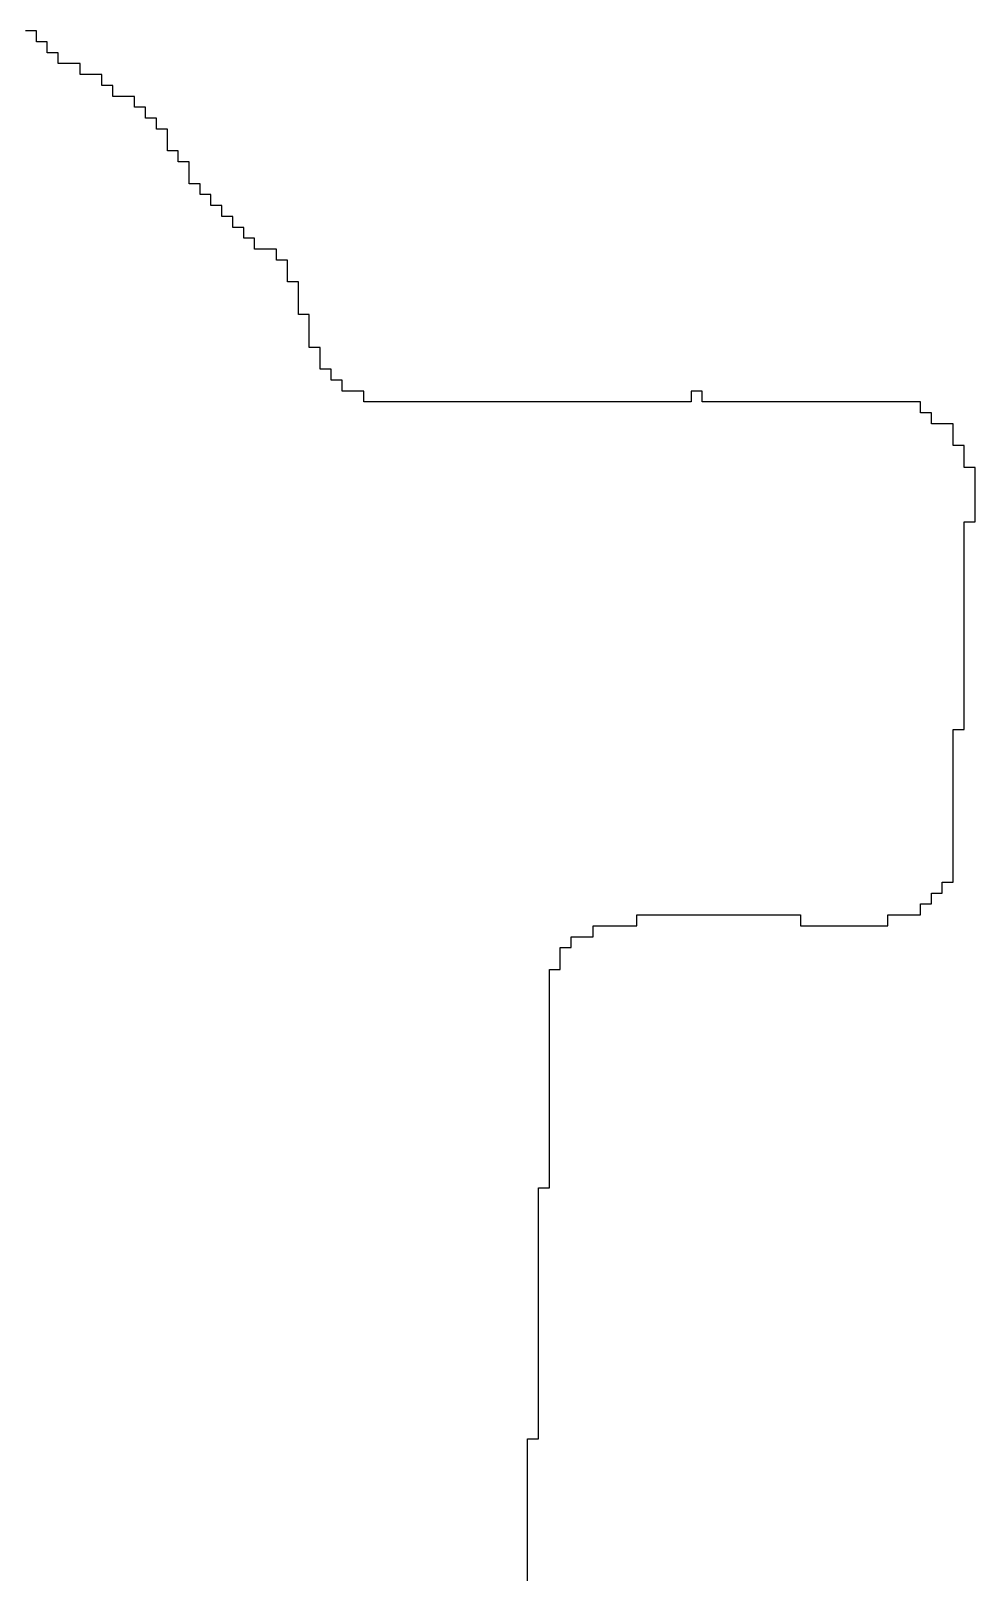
# Model space of a CAD drawing. Header units: millimetres. Extents: x 9.6 to 105, y 7.6 to 66.9.
# Drawn here: x 89.2042 to 89.3225, y 23.8905 to 24.0841 of the extents above; entities that cross this region are included whole.
import ezdxf

# ---------------------------------------------------------------- set-up
doc = ezdxf.new("R2010")
doc.units = ezdxf.units.MM
doc.layers.add('BottomOverlay', color=54, linetype='Continuous')

msp = doc.modelspace()

# ---------------------------------------------------------------- linework, layer by layer
at = {"layer": 'BottomOverlay'}
for p, q in [((89.20493, 24.08405), (89.20356, 24.08405)), ((89.20493, 24.08268), (89.20493, 24.08405)), ((89.2063, 24.08268), (89.20493, 24.08268)), ((89.2063, 24.08132), (89.2063, 24.08268)), ((89.20767, 24.08132), (89.2063, 24.08132)), ((89.20767, 24.07995), (89.20767, 24.08132)), ((89.2104, 24.07995), (89.20767, 24.07995)), ((89.2104, 24.07858), (89.2104, 24.07995)), ((89.21313, 24.07858), (89.2104, 24.07858)), ((89.21313, 24.07722), (89.21313, 24.07858)), ((89.2145, 24.07722), (89.21313, 24.07722)), ((89.2145, 24.07585), (89.2145, 24.07722)), ((89.21723, 24.07585), (89.2145, 24.07585)), ((89.21723, 24.07448), (89.21723, 24.07585)), ((89.2186, 24.07448), (89.21723, 24.07448)), ((89.2186, 24.07311), (89.2186, 24.07448)), ((89.21997, 24.07311), (89.2186, 24.07311)), ((89.21997, 24.07175), (89.21997, 24.07311)), ((89.22134, 24.07175), (89.21997, 24.07175)), ((89.22134, 24.07038), (89.22134, 24.07175)), ((89.22134, 24.06901), (89.22134, 24.07038)), ((89.2227, 24.06901), (89.22134, 24.06901)), ((89.2227, 24.06765), (89.2227, 24.06901)), ((89.22407, 24.06765), (89.2227, 24.06765)), ((89.22407, 24.06628), (89.22407, 24.06765)), ((89.22407, 24.06491), (89.22407, 24.06628)), ((89.22544, 24.06491), (89.22407, 24.06491)), ((89.22544, 24.06355), (89.22544, 24.06491)), ((89.2268, 24.06355), (89.22544, 24.06355)), ((89.2268, 24.06218), (89.2268, 24.06355)), ((89.22817, 24.06218), (89.2268, 24.06218)), ((89.22817, 24.06081), (89.22817, 24.06218)), ((89.22954, 24.06081), (89.22817, 24.06081)), ((89.22954, 24.05944), (89.22954, 24.06081)), ((89.2309, 24.05944), (89.22954, 24.05944)), ((89.2309, 24.05808), (89.2309, 24.05944)), ((89.23227, 24.05808), (89.2309, 24.05808)), ((89.23227, 24.05671), (89.23227, 24.05808)), ((89.23501, 24.05671), (89.23227, 24.05671)), ((89.23501, 24.05534), (89.23501, 24.05671)), ((89.23637, 24.05534), (89.23501, 24.05534)), ((89.23637, 24.05398), (89.23637, 24.05534)), ((89.23637, 24.05261), (89.23637, 24.05398)), ((89.23774, 24.05261), (89.23637, 24.05261)), ((89.23774, 24.05124), (89.23774, 24.05261)), ((89.23774, 24.04988), (89.23774, 24.05124)), ((89.23774, 24.04851), (89.23774, 24.04988)), ((89.23911, 24.04851), (89.23774, 24.04851)), ((89.23911, 24.04714), (89.23911, 24.04851)), ((89.23911, 24.04577), (89.23911, 24.04714)), ((89.23911, 24.04441), (89.23911, 24.04577)), ((89.24047, 24.04441), (89.23911, 24.04441)), ((89.24047, 24.04304), (89.24047, 24.04441)), ((89.24047, 24.04167), (89.24047, 24.04304)), ((89.24184, 24.04167), (89.24047, 24.04167)), ((89.24184, 24.0403), (89.24184, 24.04167)), ((89.24321, 24.0403), (89.24184, 24.0403)), ((89.24321, 24.03894), (89.24321, 24.0403)), ((89.24594, 24.03894), (89.24321, 24.03894)), ((89.24594, 24.03757), (89.24594, 24.03894)), ((89.28832, 24.03894), (89.28695, 24.03894)), ((89.28695, 24.03894), (89.28695, 24.03757)), ((89.28832, 24.03757), (89.28832, 24.03894)), ((89.28695, 24.03757), (89.24594, 24.03757)), ((89.31566, 24.03757), (89.28832, 24.03757)), ((89.31566, 24.03621), (89.31566, 24.03757)), ((89.31703, 24.03621), (89.31566, 24.03621)), ((89.31703, 24.03484), (89.31703, 24.03621)), ((89.31976, 24.03484), (89.31703, 24.03484)), ((89.31976, 24.03347), (89.31976, 24.03484)), ((89.31976, 24.0321), (89.31976, 24.03347)), ((89.32113, 24.0321), (89.31976, 24.0321)), ((89.32113, 24.03074), (89.32113, 24.0321)), ((89.32113, 24.02937), (89.32113, 24.03074)), ((89.32249, 24.02937), (89.32113, 24.02937)), ((89.32249, 24.028), (89.32249, 24.02937)), ((89.32249, 24.02663), (89.32249, 24.028)), ((89.32249, 24.02527), (89.32249, 24.02663)), ((89.32249, 24.0239), (89.32249, 24.02527)), ((89.32249, 24.02254), (89.32249, 24.0239)), ((89.32113, 24.02117), (89.32113, 24.02254)), ((89.32113, 24.02254), (89.32249, 24.02254)), ((89.32113, 24.0198), (89.32113, 24.02117)), ((89.32113, 24.01843), (89.32113, 24.0198)), ((89.32113, 24.01707), (89.32113, 24.01843)), ((89.32113, 24.0157), (89.32113, 24.01707)), ((89.32113, 24.01433), (89.32113, 24.0157)), ((89.32113, 24.01296), (89.32113, 24.01433)), ((89.32113, 24.0116), (89.32113, 24.01296)), ((89.32113, 24.01023), (89.32113, 24.0116)), ((89.32113, 24.00886), (89.32113, 24.01023)), ((89.32113, 24.0075), (89.32113, 24.00886)), ((89.32113, 24.00613), (89.32113, 24.0075)), ((89.32113, 24.00476), (89.32113, 24.00613)), ((89.32113, 24.0034), (89.32113, 24.00476)), ((89.32113, 24.00203), (89.32113, 24.0034)), ((89.32113, 24.00066), (89.32113, 24.00203)), ((89.32113, 23.9993), (89.32113, 24.00066)), ((89.32113, 23.99793), (89.32113, 23.9993)), ((89.32113, 23.99656), (89.32113, 23.99793)), ((89.31976, 23.99519), (89.31976, 23.99656)), ((89.31976, 23.99656), (89.32113, 23.99656)), ((89.31976, 23.99383), (89.31976, 23.99519)), ((89.31976, 23.99246), (89.31976, 23.99383)), ((89.31976, 23.99109), (89.31976, 23.99246)), ((89.31976, 23.98973), (89.31976, 23.99109)), ((89.31976, 23.98836), (89.31976, 23.98973)), ((89.31976, 23.98699), (89.31976, 23.98836)), ((89.31976, 23.98563), (89.31976, 23.98699)), ((89.31976, 23.98426), (89.31976, 23.98563)), ((89.31976, 23.98289), (89.31976, 23.98426)), ((89.31976, 23.98152), (89.31976, 23.98289)), ((89.31976, 23.98016), (89.31976, 23.98152)), ((89.31976, 23.97879), (89.31976, 23.98016)), ((89.31976, 23.97742), (89.31976, 23.97879)), ((89.31839, 23.97606), (89.31839, 23.97742)), ((89.31839, 23.97742), (89.31976, 23.97742)), ((89.31566, 23.97332), (89.31566, 23.97469)), ((89.31566, 23.97469), (89.31703, 23.97469)), ((89.31703, 23.97469), (89.31703, 23.97606)), ((89.31703, 23.97606), (89.31839, 23.97606)), ((89.28012, 23.97196), (89.28012, 23.97332)), ((89.28012, 23.97332), (89.30062, 23.97332)), ((89.30062, 23.97332), (89.30062, 23.97196)), ((89.31156, 23.97196), (89.31156, 23.97332)), ((89.31156, 23.97332), (89.31566, 23.97332)), ((89.27465, 23.97059), (89.27465, 23.97196)), ((89.27465, 23.97196), (89.28012, 23.97196)), ((89.30062, 23.97196), (89.31156, 23.97196)), ((89.27055, 23.96785), (89.27055, 23.96922)), ((89.27055, 23.96922), (89.27191, 23.96922)), ((89.27191, 23.96922), (89.27191, 23.97059)), ((89.27191, 23.97059), (89.27465, 23.97059)), ((89.27055, 23.96649), (89.27055, 23.96785)), ((89.26918, 23.96512), (89.26918, 23.96649)), ((89.26918, 23.96649), (89.27055, 23.96649)), ((89.26918, 23.96375), (89.26918, 23.96512)), ((89.26918, 23.96239), (89.26918, 23.96375)), ((89.26918, 23.96102), (89.26918, 23.96239)), ((89.26918, 23.95965), (89.26918, 23.96102)), ((89.26918, 23.95829), (89.26918, 23.95965)), ((89.26918, 23.95692), (89.26918, 23.95829)), ((89.26918, 23.95555), (89.26918, 23.95692)), ((89.26918, 23.95418), (89.26918, 23.95555)), ((89.26918, 23.95282), (89.26918, 23.95418)), ((89.26918, 23.95145), (89.26918, 23.95282)), ((89.26918, 23.95008), (89.26918, 23.95145)), ((89.26918, 23.94872), (89.26918, 23.95008)), ((89.26918, 23.94735), (89.26918, 23.94872)), ((89.26918, 23.94598), (89.26918, 23.94735)), ((89.26918, 23.94462), (89.26918, 23.94598)), ((89.26918, 23.94325), (89.26918, 23.94462)), ((89.26918, 23.94188), (89.26918, 23.94325)), ((89.26918, 23.94051), (89.26918, 23.94188)), ((89.26918, 23.93915), (89.26918, 23.94051)), ((89.26781, 23.93778), (89.26781, 23.93915)), ((89.26781, 23.93915), (89.26918, 23.93915)), ((89.26781, 23.93641), (89.26781, 23.93778)), ((89.26781, 23.93504), (89.26781, 23.93641)), ((89.26781, 23.93368), (89.26781, 23.93504)), ((89.26781, 23.93231), (89.26781, 23.93368)), ((89.26781, 23.93095), (89.26781, 23.93231)), ((89.26781, 23.92958), (89.26781, 23.93095)), ((89.26781, 23.92821), (89.26781, 23.92958)), ((89.26781, 23.92684), (89.26781, 23.92821)), ((89.26781, 23.92548), (89.26781, 23.92684)), ((89.26781, 23.92411), (89.26781, 23.92548)), ((89.26781, 23.92274), (89.26781, 23.92411)), ((89.26781, 23.92137), (89.26781, 23.92274)), ((89.26781, 23.92001), (89.26781, 23.92137)), ((89.26781, 23.91864), (89.26781, 23.92001)), ((89.26781, 23.91728), (89.26781, 23.91864)), ((89.26781, 23.91591), (89.26781, 23.91728)), ((89.26781, 23.91454), (89.26781, 23.91591)), ((89.26781, 23.91317), (89.26781, 23.91454)), ((89.26781, 23.91181), (89.26781, 23.91317)), ((89.26781, 23.91044), (89.26781, 23.91181)), ((89.26781, 23.90907), (89.26781, 23.91044)), ((89.26781, 23.9077), (89.26781, 23.90907)), ((89.26645, 23.90634), (89.26645, 23.9077)), ((89.26645, 23.9077), (89.26781, 23.9077)), ((89.26645, 23.90497), (89.26645, 23.90634)), ((89.26645, 23.9036), (89.26645, 23.90497)), ((89.26645, 23.90224), (89.26645, 23.9036)), ((89.26645, 23.90087), (89.26645, 23.90224)), ((89.26645, 23.8995), (89.26645, 23.90087)), ((89.26645, 23.89814), (89.26645, 23.8995)), ((89.26645, 23.89677), (89.26645, 23.89814)), ((89.26645, 23.8954), (89.26645, 23.89677)), ((89.26645, 23.89404), (89.26645, 23.8954)), ((89.26645, 23.89267), (89.26645, 23.89404)), ((89.26645, 23.8913), (89.26645, 23.89267)), ((89.26645, 23.88993), (89.26645, 23.8913))]:
    msp.add_line(p, q, dxfattribs=at)

doc.saveas('drawing.dxf')
